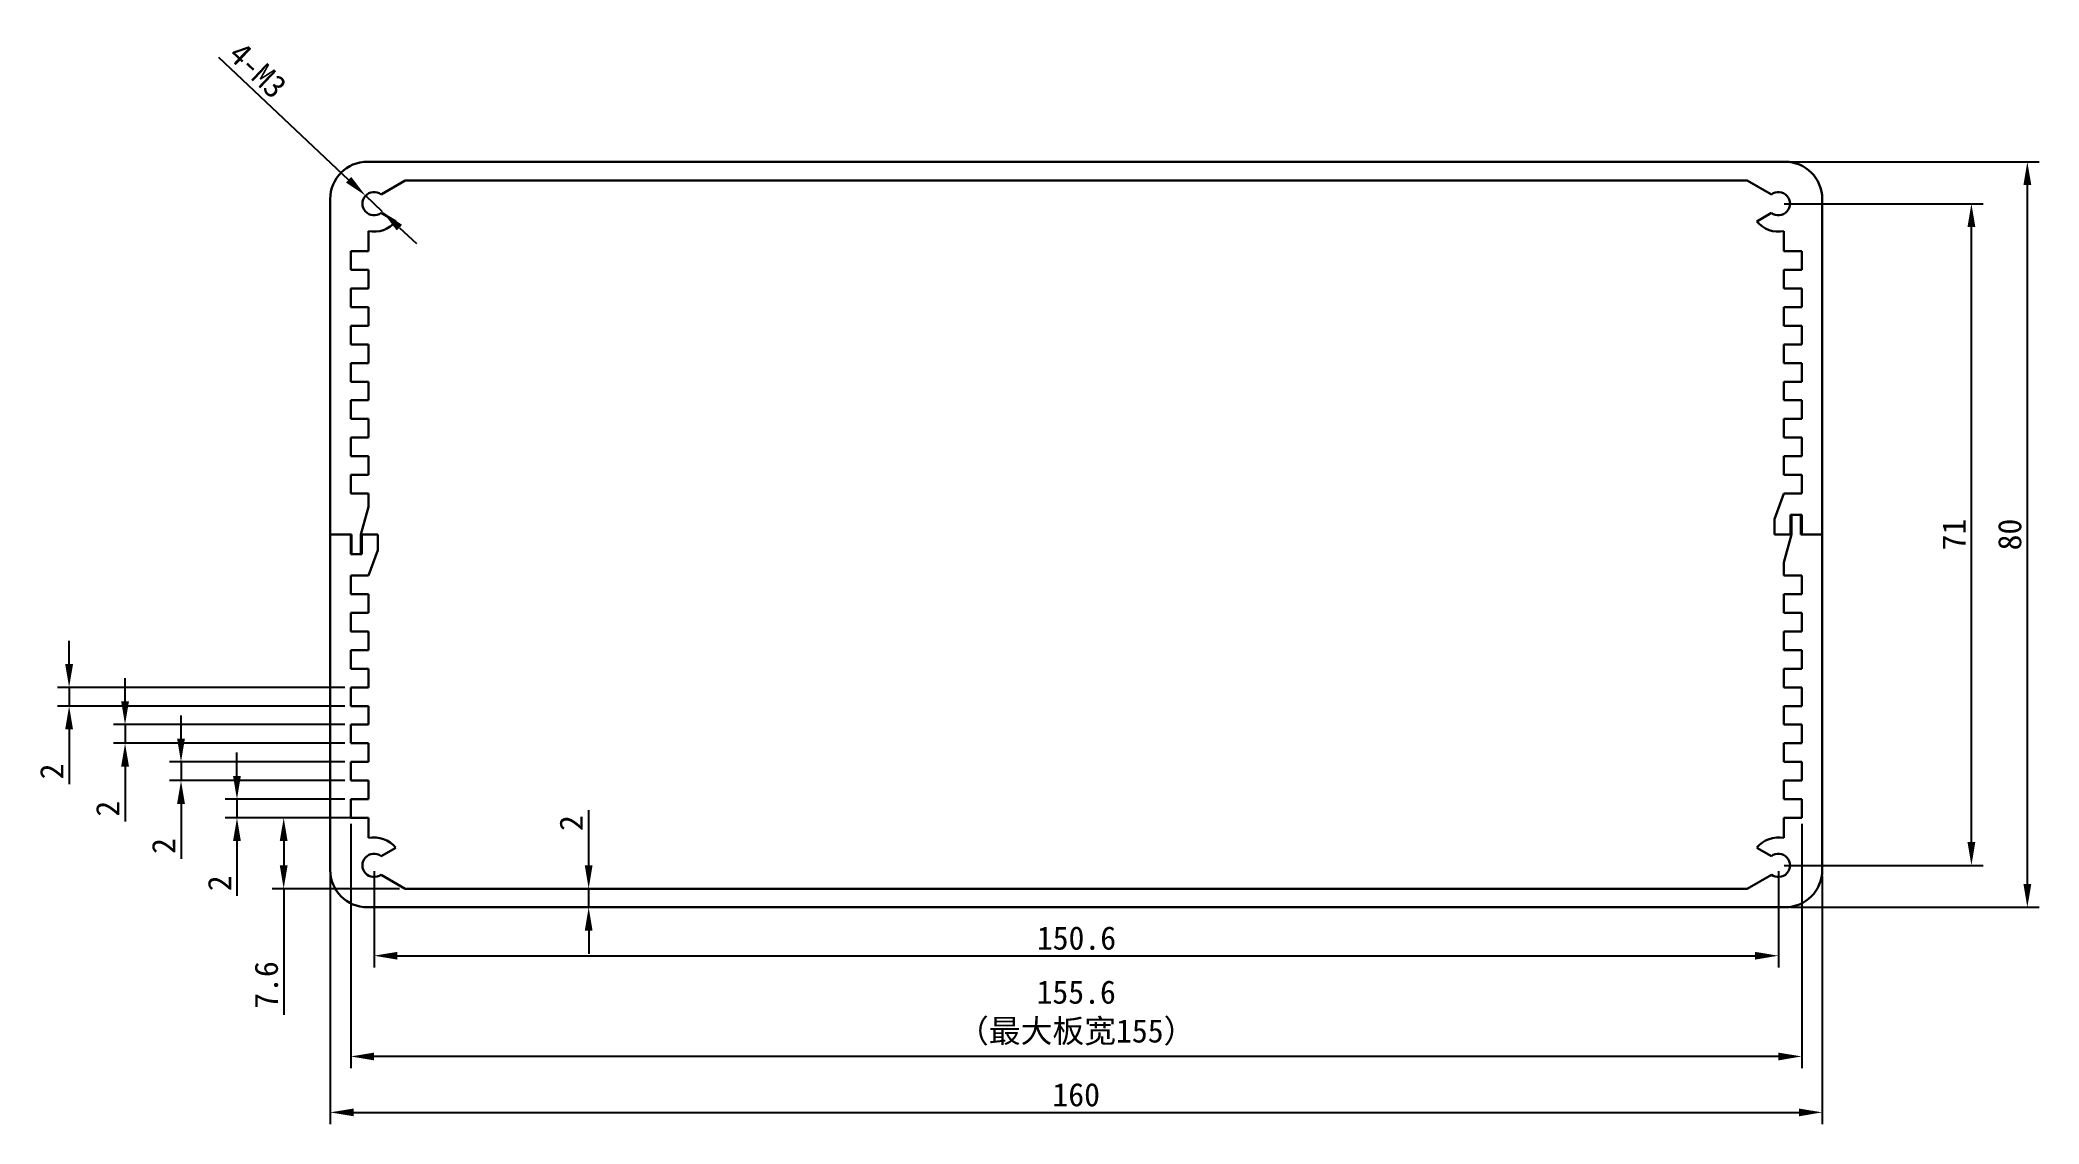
# Model space of a CAD drawing. Header units: millimetres. Extents: x 21 to 235, y 67 to 183.
import ezdxf

# ---------------------------------------------------------------- set-up
doc = ezdxf.new("R2010")
doc.units = ezdxf.units.MM
doc.header["$PDSIZE"] = -1
doc.layers.add('文字层', color=30, linetype='Continuous', lineweight=15)
doc.layers.add('细实线层', color=7, linetype='Continuous')
doc.styles.get("Standard").update_dxf_attribs({"font": 'simhei.ttf'})
doc.dimstyles.new('ISO-25', dxfattribs={"dimtxt": 2.5, "dimasz": 2.5, "dimexe": 1.25, "dimexo": 0.625, "dimtad": 1, "dimdec": 1, "dimdsep": 46, "dimtxsty": 'Standard', "dimcen": 2.5, "dimadec": 0, "dimazin": 0, "dimtfac": 1, "dimtdec": 1, "dimtmove": 0, "dimatfit": 3, "dimfxl": 1, "dimarcsym": 0})

# ---------------------------------------------------------------- blocks, each defined once
blk = doc.blocks.new('_D')
at = {"layer": 'Defpoints', "color": 0}
for p in [(56.42, 94.26), (207.02, 94.26), (207.02, 84.57)]:
    blk.add_point(p, dxfattribs=at)
at = {"layer": '细实线层', "color": 0, "lineweight": -2}
for p, q in [((56.42, 93.63), (56.42, 83.32)), ((207.02, 93.63), (207.02, 83.32)), ((58.92, 84.57), (204.52, 84.57))]:
    blk.add_line(p, q, dxfattribs=at)
at = {"layer": '细实线层', "color": 0}
for points in [[(58.92, 84.98), (58.92, 84.15), (56.42, 84.57)], [(204.52, 84.98), (204.52, 84.15), (207.02, 84.57)]]:
    blk.add_solid(points, dxfattribs=at)
at = {"layer": '细实线层', "color": 0, "insert": (131.75, 87.72), "char_height": 2.5, "attachment_point": 2}
blk.add_mtext('150.6', dxfattribs=at)
blk = doc.blocks.new('_D_1')
at = {"layer": 'Defpoints', "color": 0}
for p in [(207.02, 165.26), (227.72, 165.26), (207.02, 94.26)]:
    blk.add_point(p, dxfattribs=at)
at = {"layer": '细实线层', "color": 0, "lineweight": -2}
for p, q in [((207.65, 165.26), (228.97, 165.26)), ((227.72, 96.76), (227.72, 162.76)), ((207.65, 94.26), (228.97, 94.26))]:
    blk.add_line(p, q, dxfattribs=at)
at = {"layer": '细实线层', "color": 0}
for points in [[(227.3, 162.76), (228.14, 162.76), (227.72, 165.26)], [(227.3, 96.76), (228.14, 96.76), (227.72, 94.26)]]:
    blk.add_solid(points, dxfattribs=at)
at = {"layer": '细实线层', "color": 0, "insert": (224.6, 129.76), "char_height": 2.5, "attachment_point": 2, "rotation": 90}
blk.add_mtext('71', dxfattribs=at)
blk = doc.blocks.new('_D_2')
at = {"layer": 'Defpoints', "color": 0}
for p in [(55.51, 166.12), (57.33, 164.4)]:
    blk.add_point(p, dxfattribs=at)
at = {"layer": '细实线层', "color": 0, "lineweight": -2}
for p, q in [((39.75, 180.98), (53.69, 167.83)), ((57.33, 164.4), (55.51, 166.12)), ((59.15, 162.68), (60.97, 160.97))]:
    blk.add_line(p, q, dxfattribs=at)
at = {"layer": '细实线层', "color": 0}
for points in [[(53.98, 168.13), (53.41, 167.53), (55.51, 166.12)], [(59.43, 162.99), (58.86, 162.38), (57.33, 164.4)]]:
    blk.add_solid(points, dxfattribs=at)
at = {"layer": '细实线层', "color": 0, "insert": (42.35, 182.83), "char_height": 2.5, "attachment_point": 1, "rotation": 316.6671}
blk.add_mtext('4-M3', dxfattribs=at)
blk = doc.blocks.new('_D_3')
at = {"layer": 'Defpoints', "color": 0}
for p in [(53.92, 99.36), (209.52, 99.36), (53.92, 73.76)]:
    blk.add_point(p, dxfattribs=at)
at = {"layer": '文字层', "color": 0, "lineweight": -2}
for p, q in [((53.92, 98.73), (53.92, 72.51)), ((209.52, 98.73), (209.52, 72.51)), ((207.02, 73.76), (56.42, 73.76))]:
    blk.add_line(p, q, dxfattribs=at)
at = {"layer": '文字层', "color": 0}
for points in [[(56.42, 74.17), (56.42, 73.34), (53.92, 73.76)], [(207.02, 74.17), (207.02, 73.34), (209.52, 73.76)]]:
    blk.add_solid(points, dxfattribs=at)
at = {"layer": '文字层', "color": 0, "insert": (131.72, 81.92), "char_height": 2.5, "attachment_point": 2}
blk.add_mtext('155.6\\P（最大板宽155）', dxfattribs=at)
blk = doc.blocks.new('_D_4')
at = {"layer": 'Defpoints', "color": 0}
for p in [(51.72, 93.76), (211.72, 93.76), (211.72, 67.76)]:
    blk.add_point(p, dxfattribs=at)
at = {"layer": '细实线层', "color": 0, "lineweight": -2}
for p, q in [((51.72, 93.13), (51.72, 66.51)), ((211.72, 93.13), (211.72, 66.51)), ((54.22, 67.76), (209.22, 67.76))]:
    blk.add_line(p, q, dxfattribs=at)
at = {"layer": '细实线层', "color": 0}
for points in [[(54.22, 68.17), (54.22, 67.34), (51.72, 67.76)], [(209.22, 68.17), (209.22, 67.34), (211.72, 67.76)]]:
    blk.add_solid(points, dxfattribs=at)
at = {"layer": '细实线层', "color": 0, "insert": (131.72, 70.91), "char_height": 2.5, "attachment_point": 2}
blk.add_mtext('160', dxfattribs=at)
blk = doc.blocks.new('_D_5')
at = {"layer": 'Defpoints', "color": 0}
for p in [(207.72, 169.76), (233.72, 169.76), (207.72, 89.76)]:
    blk.add_point(p, dxfattribs=at)
at = {"layer": '细实线层', "color": 0, "lineweight": -2}
for p, q in [((208.35, 169.76), (234.97, 169.76)), ((233.72, 92.26), (233.72, 167.26)), ((208.35, 89.76), (234.97, 89.76))]:
    blk.add_line(p, q, dxfattribs=at)
at = {"layer": '细实线层', "color": 0}
for points in [[(233.3, 167.26), (234.14, 167.26), (233.72, 169.76)], [(233.3, 92.26), (234.14, 92.26), (233.72, 89.76)]]:
    blk.add_solid(points, dxfattribs=at)
at = {"layer": '细实线层', "color": 0, "insert": (230.57, 129.76), "char_height": 2.5, "attachment_point": 2, "rotation": 90}
blk.add_mtext('80', dxfattribs=at)
blk = doc.blocks.new('_D_6')
at = {"layer": 'Defpoints', "color": 0}
for p in [(59.77, 91.76), (55.72, 89.76), (79.44, 89.76)]:
    blk.add_point(p, dxfattribs=at)
at = {"layer": '细实线层', "color": 0, "lineweight": -2}
for p, q in [((79.44, 94.26), (79.44, 100.17)), ((60.39, 91.76), (80.69, 91.76)), ((79.44, 89.76), (79.44, 91.76)), ((56.35, 89.76), (80.69, 89.76)), ((79.44, 87.26), (79.44, 84.76))]:
    blk.add_line(p, q, dxfattribs=at)
at = {"layer": '细实线层', "color": 0}
for points in [[(79.02, 94.26), (79.85, 94.26), (79.44, 91.76)], [(79.02, 87.26), (79.85, 87.26), (79.44, 89.76)]]:
    blk.add_solid(points, dxfattribs=at)
at = {"layer": '细实线层', "color": 0, "insert": (76.31, 98.8), "char_height": 2.5, "attachment_point": 2, "rotation": 90}
blk.add_mtext('2', dxfattribs=at)
blk = doc.blocks.new('_D_7')
at = {"layer": 'Defpoints', "color": 0}
for p in [(55.82, 99.36), (46.73, 91.76), (59.77, 91.76)]:
    blk.add_point(p, dxfattribs=at)
at = {"layer": '细实线层', "color": 0, "lineweight": -2}
for p, q in [((55.2, 99.36), (45.48, 99.36)), ((46.73, 96.86), (46.73, 94.26)), ((59.14, 91.76), (45.48, 91.76)), ((46.73, 91.76), (46.73, 78.23))]:
    blk.add_line(p, q, dxfattribs=at)
at = {"layer": '细实线层', "color": 0}
for points in [[(46.31, 96.86), (47.15, 96.86), (46.73, 99.36)], [(46.31, 94.26), (47.15, 94.26), (46.73, 91.76)]]:
    blk.add_solid(points, dxfattribs=at)
at = {"layer": '细实线层', "color": 0, "insert": (43.61, 81.43), "char_height": 2.5, "attachment_point": 2, "rotation": 90}
blk.add_mtext('7.6', dxfattribs=at)
blk = doc.blocks.new('_D_8')
at = {"layer": 'Defpoints', "color": 0}
for p in [(41.72, 101.36), (53.92, 101.36), (53.92, 99.36)]:
    blk.add_point(p, dxfattribs=at)
at = {"layer": '细实线层', "color": 0, "lineweight": -2}
for p, q in [((41.72, 103.86), (41.72, 106.36)), ((53.3, 101.36), (40.47, 101.36)), ((41.72, 101.36), (41.72, 99.36)), ((53.3, 99.36), (40.47, 99.36)), ((41.72, 96.86), (41.72, 90.98))]:
    blk.add_line(p, q, dxfattribs=at)
at = {"layer": '细实线层', "color": 0}
for points in [[(41.3, 103.86), (42.14, 103.86), (41.72, 101.36)], [(41.3, 96.86), (42.14, 96.86), (41.72, 99.36)]]:
    blk.add_solid(points, dxfattribs=at)
at = {"layer": '细实线层', "color": 0, "insert": (38.6, 92.34), "char_height": 2.5, "attachment_point": 2, "rotation": 90}
blk.add_mtext('2', dxfattribs=at)
blk = doc.blocks.new('_D_9')
at = {"layer": 'Defpoints', "color": 0}
for p in [(35.72, 105.36), (53.92, 105.36), (53.92, 103.36)]:
    blk.add_point(p, dxfattribs=at)
at = {"layer": '细实线层', "color": 0, "lineweight": -2}
for p, q in [((35.72, 107.86), (35.72, 110.36)), ((53.3, 105.36), (34.47, 105.36)), ((35.72, 105.36), (35.72, 103.36)), ((53.3, 103.36), (34.47, 103.36)), ((35.72, 100.86), (35.72, 94.98))]:
    blk.add_line(p, q, dxfattribs=at)
at = {"layer": '细实线层', "color": 0}
for points in [[(35.3, 107.86), (36.14, 107.86), (35.72, 105.36)], [(35.3, 100.86), (36.14, 100.86), (35.72, 103.36)]]:
    blk.add_solid(points, dxfattribs=at)
at = {"layer": '细实线层', "color": 0, "insert": (32.6, 96.34), "char_height": 2.5, "attachment_point": 2, "rotation": 90}
blk.add_mtext('2', dxfattribs=at)
blk = doc.blocks.new('_D_10')
at = {"layer": 'Defpoints', "color": 0}
for p in [(29.72, 109.36), (53.92, 109.36), (53.92, 107.36)]:
    blk.add_point(p, dxfattribs=at)
at = {"layer": '细实线层', "color": 0, "lineweight": -2}
for p, q in [((29.72, 111.86), (29.72, 114.36)), ((53.3, 109.36), (28.47, 109.36)), ((29.72, 109.36), (29.72, 107.36)), ((53.3, 107.36), (28.47, 107.36)), ((29.72, 104.86), (29.72, 98.98))]:
    blk.add_line(p, q, dxfattribs=at)
at = {"layer": '细实线层', "color": 0}
for points in [[(29.3, 111.86), (30.14, 111.86), (29.72, 109.36)], [(29.3, 104.86), (30.14, 104.86), (29.72, 107.36)]]:
    blk.add_solid(points, dxfattribs=at)
at = {"layer": '细实线层', "color": 0, "insert": (26.6, 100.34), "char_height": 2.5, "attachment_point": 2, "rotation": 90}
blk.add_mtext('2', dxfattribs=at)
blk = doc.blocks.new('_D_11')
at = {"layer": 'Defpoints', "color": 0}
for p in [(23.72, 113.36), (53.92, 113.36), (53.92, 111.36)]:
    blk.add_point(p, dxfattribs=at)
at = {"layer": '细实线层', "color": 0, "lineweight": -2}
for p, q in [((23.72, 115.86), (23.72, 118.36)), ((53.3, 113.36), (22.47, 113.36)), ((23.72, 113.36), (23.72, 111.36)), ((53.3, 111.36), (22.47, 111.36)), ((23.72, 108.86), (23.72, 102.98))]:
    blk.add_line(p, q, dxfattribs=at)
at = {"layer": '细实线层', "color": 0}
for points in [[(23.3, 115.86), (24.14, 115.86), (23.72, 113.36)], [(23.3, 108.86), (24.14, 108.86), (23.72, 111.36)]]:
    blk.add_solid(points, dxfattribs=at)
at = {"layer": '细实线层', "color": 0, "insert": (20.6, 104.34), "char_height": 2.5, "attachment_point": 2, "rotation": 90}
blk.add_mtext('2', dxfattribs=at)

msp = doc.modelspace()

# ---------------------------------------------------------------- linework, layer by layer
at = {"color": 7, "linetype": 'Continuous', "lineweight": 30}
for p, q in [((207.72, 169.76), (55.72, 169.76)), ((59.77, 167.76), (57.17, 166.26)), ((203.67, 167.76), (59.77, 167.76)), ((206.27, 166.26), (203.67, 167.76)), ((51.72, 165.76), (51.72, 129.76)), ((211.72, 129.76), (211.72, 165.76)), ((57.17, 164.26), (58.74, 163.35)), ((204.7, 163.35), (206.27, 164.26)), ((55.82, 162.32), (55.82, 160.16)), ((207.62, 160.16), (207.62, 162.32)), ((55.82, 160.16), (53.92, 160.16)), ((53.92, 160.16), (53.92, 158.16)), ((209.52, 160.16), (207.62, 160.16)), ((209.52, 158.16), (209.52, 160.16)), ((53.92, 158.16), (55.82, 158.16)), ((55.82, 158.16), (55.82, 156.16)), ((207.62, 158.16), (209.52, 158.16)), ((207.62, 156.16), (207.62, 158.16)), ((53.92, 156.16), (55.82, 156.16)), ((53.92, 156.16), (53.92, 154.16)), ((209.52, 156.16), (207.62, 156.16)), ((209.52, 154.16), (209.52, 156.16)), ((53.92, 154.16), (55.82, 154.16)), ((55.82, 154.16), (55.82, 152.16)), ((209.52, 154.16), (207.62, 154.16)), ((207.62, 152.16), (207.62, 154.16)), ((53.92, 152.16), (55.82, 152.16)), ((53.92, 152.16), (53.92, 150.16)), ((53.92, 150.16), (55.82, 150.16)), ((55.82, 150.16), (55.82, 148.16)), ((209.52, 152.16), (207.62, 152.16)), ((209.52, 150.16), (207.62, 150.16)), ((207.62, 148.16), (207.62, 150.16)), ((209.52, 150.16), (209.52, 152.16)), ((53.92, 148.16), (55.82, 148.16)), ((53.92, 148.16), (53.92, 146.16)), ((209.52, 148.16), (207.62, 148.16)), ((209.52, 146.16), (209.52, 148.16)), ((53.92, 146.16), (55.82, 146.16)), ((55.82, 146.16), (55.82, 144.16)), ((209.52, 146.16), (207.62, 146.16)), ((207.62, 144.16), (207.62, 146.16)), ((53.92, 144.16), (55.82, 144.16)), ((53.92, 144.16), (53.92, 142.16)), ((209.52, 144.16), (207.62, 144.16)), ((209.52, 142.16), (209.52, 144.16)), ((53.92, 142.16), (55.82, 142.16)), ((55.82, 142.16), (55.82, 140.16)), ((209.52, 142.16), (207.62, 142.16)), ((207.62, 140.16), (207.62, 142.16)), ((53.92, 140.16), (55.82, 140.16)), ((53.92, 140.16), (53.92, 138.16)), ((209.52, 140.16), (207.62, 140.16)), ((209.52, 138.16), (209.52, 140.16)), ((53.92, 138.16), (55.82, 138.16)), ((55.82, 138.16), (55.82, 136.16)), ((209.52, 138.16), (207.62, 138.16)), ((207.62, 136.16), (207.62, 138.16)), ((53.92, 136.16), (55.82, 136.16)), ((53.92, 136.16), (53.92, 134.16)), ((209.52, 136.16), (207.62, 136.16)), ((209.52, 134.16), (209.52, 136.16)), ((53.92, 134.16), (55.82, 134.16)), ((55.82, 134.16), (55.82, 132.74)), ((207.62, 134.16), (206.62, 131.41)), ((209.52, 134.16), (207.62, 134.16)), ((55.82, 132.74), (55.02, 129.76)), ((206.62, 131.41), (206.62, 129.76)), ((209.52, 131.86), (208.32, 131.86)), ((208.32, 131.86), (208.32, 129.76)), ((208.42, 131.86), (208.42, 129.76)), ((209.42, 131.86), (208.42, 131.86)), ((209.42, 129.76), (209.42, 131.86)), ((209.52, 129.76), (209.52, 131.86)), ((51.72, 129.76), (51.72, 93.76)), ((53.92, 129.76), (51.72, 129.76)), ((51.72, 129.76), (54.02, 129.76)), ((53.92, 129.76), (53.92, 127.66)), ((54.02, 129.76), (54.02, 127.66)), ((55.02, 127.66), (55.02, 129.76)), ((55.12, 127.66), (55.12, 129.76)), ((56.82, 129.76), (55.12, 129.76)), ((56.82, 128.1), (56.82, 129.76)), ((206.62, 129.76), (208.32, 129.76)), ((207.62, 126.77), (208.42, 129.76)), ((211.72, 129.76), (209.42, 129.76)), ((209.52, 129.76), (211.72, 129.76)), ((211.72, 93.76), (211.72, 129.76)), ((53.92, 127.66), (55.12, 127.66)), ((54.02, 127.66), (55.02, 127.66)), ((55.82, 125.36), (56.82, 128.1)), ((207.62, 125.36), (207.62, 126.77)), ((53.92, 125.36), (55.82, 125.36)), ((53.92, 125.36), (53.92, 123.36)), ((209.52, 125.36), (207.62, 125.36)), ((209.52, 123.36), (209.52, 125.36)), ((53.92, 123.36), (55.82, 123.36)), ((55.82, 123.36), (55.82, 121.36)), ((209.52, 123.36), (207.62, 123.36)), ((207.62, 121.36), (207.62, 123.36)), ((53.92, 121.36), (55.82, 121.36)), ((53.92, 121.36), (53.92, 119.36)), ((209.52, 121.36), (207.62, 121.36)), ((209.52, 119.36), (209.52, 121.36)), ((53.92, 119.36), (55.82, 119.36)), ((55.82, 119.36), (55.82, 117.36)), ((209.52, 119.36), (207.62, 119.36)), ((207.62, 117.36), (207.62, 119.36)), ((53.92, 117.36), (55.82, 117.36)), ((53.92, 117.36), (53.92, 115.36)), ((209.52, 117.36), (207.62, 117.36)), ((209.52, 115.36), (209.52, 117.36)), ((53.92, 115.36), (55.82, 115.36)), ((55.82, 115.36), (55.82, 113.36)), ((209.52, 115.36), (207.62, 115.36)), ((207.62, 113.36), (207.62, 115.36)), ((53.92, 113.36), (55.82, 113.36)), ((53.92, 113.36), (53.92, 111.36)), ((209.52, 113.36), (207.62, 113.36)), ((209.52, 111.36), (209.52, 113.36)), ((53.92, 111.36), (55.82, 111.36)), ((53.92, 109.36), (55.82, 109.36)), ((53.92, 109.36), (53.92, 107.36)), ((55.82, 111.36), (55.82, 109.36)), ((209.52, 111.36), (207.62, 111.36)), ((207.62, 109.36), (207.62, 111.36)), ((209.52, 109.36), (207.62, 109.36)), ((209.52, 107.36), (209.52, 109.36)), ((53.92, 107.36), (55.82, 107.36)), ((55.82, 107.36), (55.82, 105.36)), ((209.52, 107.36), (207.62, 107.36)), ((207.62, 105.36), (207.62, 107.36)), ((53.92, 105.36), (55.82, 105.36)), ((53.92, 105.36), (53.92, 103.36)), ((209.52, 105.36), (207.62, 105.36)), ((209.52, 103.36), (209.52, 105.36)), ((53.92, 103.36), (55.82, 103.36)), ((55.82, 103.36), (55.82, 101.36)), ((209.52, 103.36), (207.62, 103.36)), ((207.62, 101.36), (207.62, 103.36)), ((55.82, 101.36), (53.92, 101.36)), ((53.92, 101.36), (53.92, 99.36)), ((209.52, 101.36), (207.62, 101.36)), ((209.52, 99.36), (209.52, 101.36)), ((53.92, 99.36), (55.82, 99.36)), ((55.82, 99.36), (55.82, 97.2)), ((207.62, 99.36), (209.52, 99.36)), ((207.62, 97.2), (207.62, 99.36)), ((58.74, 96.16), (57.17, 95.26)), ((206.27, 95.26), (204.7, 96.16)), ((57.17, 93.26), (59.77, 91.76)), ((203.67, 91.76), (206.27, 93.26)), ((59.77, 91.76), (203.67, 91.76)), ((55.72, 89.76), (207.72, 89.76))]:
    msp.add_line(p, q, dxfattribs=at)
for centre, radius, start, end in [((55.72, 165.76), 4, 90, 180), ((207.72, 165.76), 4, 0, 90), ((56.42, 165.26), 1.25, 53.1301, 306.8699), ((207.02, 165.26), 1.25, 233.1301, 126.8699), ((56.42, 165.26), 3, 258.463, 320.5797), ((207.02, 165.26), 3, 219.4203, 281.537), ((56.42, 94.26), 3, 39.4203, 101.537), ((207.02, 94.26), 3, 78.463, 140.5797), ((56.42, 94.26), 1.25, 53.1301, 306.8699), ((207.02, 94.26), 1.25, 233.1301, 126.8699), ((55.72, 93.76), 4, 180, 270), ((207.72, 93.76), 4, 270, 0)]:
    msp.add_arc(centre, radius, start, end, dxfattribs=at)

# ---------------------------------------------------------------- dimensions: what is measured, and where the dimension line sits
at = {"layer": '文字层'}
dim = msp.add_linear_dim(base=(53.92, 73.76), p1=(209.52, 99.36), p2=(53.92, 99.36), angle=0, text='<>\\P（最大板宽155）', dimstyle='ISO-25', dxfattribs=at)
dim.commit()
dim.dimension.update_dxf_attribs({"geometry": '_D_3', "text_midpoint": (131.72, 73.76), "dimtype": 160})
at = {"layer": '细实线层'}
dim = msp.add_diameter_dim_2p(p1=(57.33, 164.4), p2=(55.51, 166.12), text='4-M3', dimstyle='ISO-25', dxfattribs=at)
dim.commit()
dim.dimension.update_dxf_attribs({"geometry": '_D_2', "text_midpoint": (42.74, 178.16), "dimtype": 163})
for base, p1, p2, picture, middle in [((233.72, 169.76), (207.72, 89.76), (207.72, 169.76), '_D_5', (233.72, 129.76)), ((227.72, 165.26), (207.02, 94.26), (207.02, 165.26), '_D_1', (227.72, 129.76)), ((23.72, 113.36), (53.92, 111.36), (53.92, 113.36), '_D_11', (23.72, 104.34)), ((29.72, 109.36), (53.92, 107.36), (53.92, 109.36), '_D_10', (29.72, 100.34)), ((35.72, 105.36), (53.92, 103.36), (53.92, 105.36), '_D_9', (35.72, 96.34)), ((41.72, 101.36), (53.92, 99.36), (53.92, 101.36), '_D_8', (41.72, 92.34)), ((46.73, 91.76), (55.82, 99.36), (59.77, 91.76), '_D_7', (46.73, 81.43)), ((79.44, 89.76), (59.77, 91.76), (55.72, 89.76), '_D_6', (79.44, 98.8))]:
    dim = msp.add_linear_dim(base=base, p1=p1, p2=p2, angle=90, dimstyle='ISO-25', dxfattribs=at)
    dim.commit()
    dim.dimension.update_dxf_attribs({"geometry": picture, "text_midpoint": middle, "dimtype": 160})
for base, p1, p2, picture, middle in [((211.72, 67.76), (51.72, 93.76), (211.72, 93.76), '_D_4', (131.72, 67.76)), ((207.02, 84.57), (56.42, 94.26), (207.02, 94.26), '_D', (131.75, 84.57))]:
    dim = msp.add_linear_dim(base=base, p1=p1, p2=p2, dimstyle='ISO-25', dxfattribs=at)
    dim.commit()
    dim.dimension.update_dxf_attribs({"geometry": picture, "text_midpoint": middle, "dimtype": 160})

doc.saveas('drawing.dxf')
